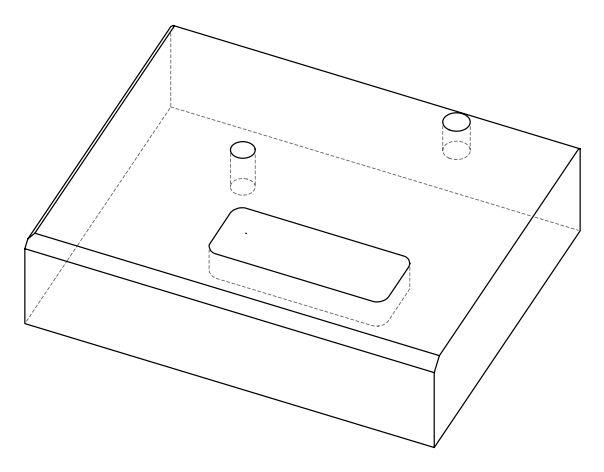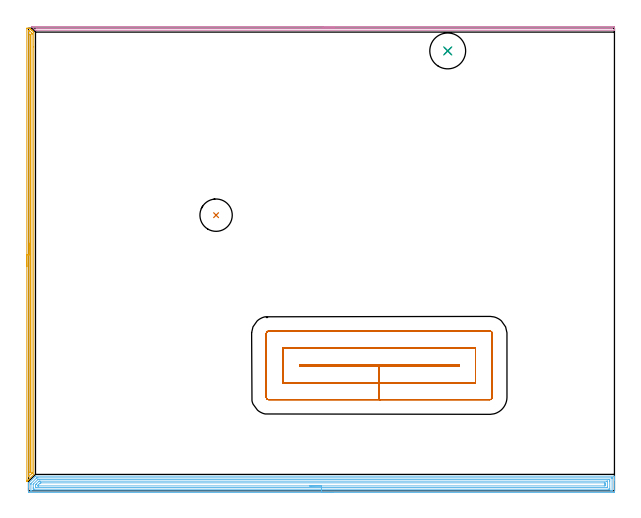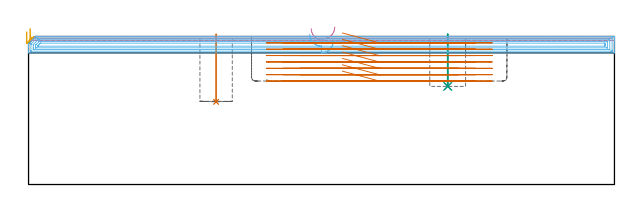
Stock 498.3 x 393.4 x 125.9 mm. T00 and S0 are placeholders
(PLAN: 7 operations, 4 tool changes, 55.7 min)
(1 INDEXABLE_INSERT_DRILL_BLIND_HOLE_FROM_SOLID | STEP1POCKET | NXT0302_026 | 0.23 min | 32794 mm3)
(2 INDEXABLE_INSERT_DRILL_BLIND_HOLE_FROM_SOLID_1 | STEP1POCKET_1 | NXT0302_010 | 0.18 min | 12566 mm3)
(3 DRILL_TO_ENLARGE_BLIND_HOLE | STEP1POCKET_1 | UGT0301_381 | 0.18 min | 18380 mm3)
(4 AREA_MILL | FG_CHAMFER_SURFACE | UGT0205_001 | 8.05 min | 2711 mm3)
(5 AREA_MILL_1 | FG_CHAMFER_SURFACE_1 | UGT0205_001 | 9.3 min | 6747 mm3)
(6 AREA_MILL_2 | FG_CHAMFER_SURFACE_2 | UGT0205_001 | 20.18 min | 48004 mm3)
(7 MILL_RECTANGULAR_POCKET | POCKET_RECTANGULAR_STRAIGHT | NXT0201_007 | Follow Part, ap 6.25, ae 75% | 17.56 min | 677443 mm3)
(TOOL NXT0302_026 | Index. Insert Drill 27.5mm [880-D2750L32-03] | D27.5 PA176 FL83 Z2)
(TOOL NXT0302_010 | Index. Insert Drill 19.5mm [880-D1950L25-05] | D19.5 PA176 FL98 Z2)
(TOOL UGT0301_381 | Twist Drill Flat Bottom 30.5 mm | D30.5 PA180 FL175 Z2)
(TOOL UGT0205_001 | Chamfer Mill 20 x 3 x 45 deg. | D20 FL50 Z2)
(TOOL NXT0201_007 | ENDMILL 25mm [R216.25-25050GCK54P 1620] | D25 R3 FL54 Z5)
(OP 1 INDEXABLE_INSERT_DRILL_BLIND_HOLE_FROM_SOLID)
G17 G21 G94 G90
T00 M6
G54
G17 G0 G90 X159.5 Y234.4 S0 M3
G43 Z135.9 H1
G94 G81 G98 Z70.3 F250. R127.9
G80
M5
M2
(OP 2 INDEXABLE_INSERT_DRILL_BLIND_HOLE_FROM_SOLID_1)
G17 G21 G94 G90
T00 M6
G54
G17 G0 G90 X356.5 Y374.1 S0 M3
G43 Z135.9 H1
G94 G81 G98 Z83.5 F250. R127.9
G80
M5
M2
(OP 3 DRILL_TO_ENLARGE_BLIND_HOLE)
G17 G21 G94 G90
T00 M6
G54
G17 G0 G90 X356.5 Y374.1 S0 M3
G43 Z135.9 H0
G94 G81 G98 Z83.5 F250. R127.9
G80
M5
M2
(OP 4 AREA_MILL)
G17 G21 G94 G90
T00 M6
G54
G17 G0 G90 X240.45 Y394.9 S1061 M3
G43 Z135.9 H0
Z132.6
G94 G1 X240.488 Z131.728 F250.
X240.602 Z130.863
X240.791 Z130.012
X241.053 Z129.18
X241.387 Z128.374
X241.79 Z127.6
X242.258 Z126.864
X242.79 Z126.172
X243.379 Z125.529
X244.022 Z124.94
X244.714 Z124.408
X245.45 Z123.94
X246.224 Z123.537
X247.03 Z123.203
X247.862 Z122.941
X248.713 Z122.752
X249.578 Z122.638
X250.45 Z122.6
X497.671 Y394.899 Z122.601
X498.015 Y394.896
X498.29 Y394.892 Z122.603
X498.3 Y394.56 Z122.934
Y393.168 Z124.328
Y392.813 Z124.681
Y391.876 Z125.624
X498.297 Y391.735 Z125.757
X498.29 Y391.602 Z125.888
X498.118 Y391.6 Z125.9
X6.805 Y391.602 Z125.897
X6.003 Y391.609 Z125.891
X5.935 Y391.611 Z125.889
X5.911 Y391.613 Z125.887
X5.882 Y391.622 Z125.878
X5.878 Y391.625 Z125.875
X5.865 Y391.635 Z125.865
X3.811 Y393.687 Z123.809
X3.676 Y393.823 Z123.675
X3.515 Y393.983 Z123.514
X3.374 Y394.123 Z123.372
X3.229 Y394.27 Z123.228
X3.089 Y394.41 Z123.087
X2.937 Y394.56 Z122.935
X2.782 Y394.717 Z122.78
X2.659 Y394.838 Z122.656
X2.611 Y394.889 Z122.603
X2.701 Y394.896 Z122.6
X2.74 Y394.899 Z122.601
X250.45 Y394.9 Z122.6
Y393.486 Z124.014
X496.089
X496.24 Y393.484 Z124.016
X496.277 Y393.481 Z124.019
X496.289 Y393.479 Z124.021
X496.292 Y393.471 Z124.029
X496.296 Y393.438 Z124.062
X496.298 Y393.281 Z124.219
X496.292 Y393.047 Z124.453
X496.29 Y393.024 Z124.476
X496.244 Y393.021 Z124.479
X496.124 Y393.018 Z124.482
X495.883 Y393.015 Z124.485
X495.677 Y393.014 Z124.486
X7.491 Y393.017 Z124.483
X7.337 Y393.018 Z124.482
X7.071 Y393.021 Z124.479
X6.943 Y393.024 Z124.476
X6.805 Y393.151 Z124.349
X6.518 Y393.439 Z124.061
X6.489 Y393.472 Z124.028
X6.485 Y393.479 Z124.021
X6.498 Y393.481 Z124.019
X6.6 Y393.484 Z124.016
X6.805 Y393.485 Z124.015
X7.011 Y393.486 Z124.014
X250.45
X251.322 Z124.052
X252.186 Z124.166
X253.038 Z124.355
X253.87 Z124.617
X254.676 Z124.951
X255.45 Z125.354
X256.186 Z125.823
X256.878 Z126.354
X257.521 Z126.943
X258.11 Z127.586
X258.641 Z128.278
X259.11 Z129.014
X259.513 Z129.788
X259.847 Z130.594
X260.109 Z131.426
X260.298 Z132.278
X260.412 Z133.143
X260.45 Z134.014
G0 Z135.9
M5
M2
(OP 5 AREA_MILL_1)
G17 G21 G94 G90
T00 M6
G54
G17 G0 G90 X-1.5 Y190.7 S1061 M3
G43 Z135.9 H0
Z130.
G94 G1 Y190.738 Z129.128 F250.
Y190.852 Z128.263
Y191.041 Z127.412
Y191.303 Z126.58
Y191.637 Z125.774
Y192.04 Z125.
Y192.508 Z124.264
Y193.04 Z123.572
Y193.629 Z122.929
Y194.272 Z122.34
Y194.964 Z121.808
Y195.7 Z121.34
Y196.474 Z120.937
Y197.28 Z120.603
Y198.112 Z120.341
Y198.964 Z120.152
Y199.828 Z120.038
Y200.7 Z120.
Y393.059
X-1.496 Y393.395 Z120.001
X-1.495 Y393.398 Z120.002
X-1.169 Y393.4 Z120.327
X-0.632 Z120.864
X-0.296 Z121.199
X0.98 Z122.478
X1.014 Y393.399 Z122.512
X1.092 Y393.397 Z122.589
X1.12 Y393.377 Z122.618
X1.359 Y393.141 Z122.858
X1.886 Y392.616 Z123.381
X2.046 Y392.456 Z123.543
X2.166 Y392.335 Z123.664
X2.323 Y392.179 Z123.818
X2.472 Y392.029 Z123.97
X2.613 Y391.888 Z124.111
X2.759 Y391.743 Z124.255
X2.899 Y391.602 Z124.396
X3.06 Y391.441 Z124.558
X3.196 Y391.306 Z124.692
X3.325 Y391.176 Z124.823
X4.069 Y390.433 Z125.565
X4.399 Y390.101 Z125.899
X4.4 Y377.482 Z125.9
Y13.979
X4.395 Y13.905 Z125.89
X4.364 Y13.866 Z125.86
X4.172 Y13.672 Z125.672
X-0.296 Y9.202 Z121.2
X-0.433 Y9.065 Z121.064
X-0.591 Y8.908 Z120.907
X-0.732 Y8.766 Z120.763
X-0.88 Y8.619 Z120.618
X-1.018 Y8.481 Z120.48
X-1.169 Y8.329 Z120.326
X-1.327 Y8.172 Z120.171
X-1.493 Y8.006 Z120.005
X-1.498 Y8.003 Z119.999
X-1.5 Y8.172 Z120.
Y200.7
X-0.086 Z121.414
X-0.085 Y390.994 Z121.415
X-0.083 Y391.334 Z121.417
X-0.081 Y391.375 Z121.419
X-0.08 Y391.388 Z121.42
X-0.056 Y391.391 Z121.444
X0.049 Y391.396 Z121.549
X0.182 Y391.399 Z121.682
X0.577 Y391.392 Z122.077
X0.632 Y391.39 Z122.132
X0.691 Y391.347 Z122.191
X0.811 Y391.232 Z122.311
X1.055 Y390.994 Z122.555
X2.842 Y389.208 Z124.342
X2.918 Y389.128 Z124.418
X2.962 Y389.077 Z124.462
X2.979 Y389.054 Z124.479
X2.981 Y389.037 Z124.481
X2.984 Y388.868 Z124.484
X2.986 Y388.529 Z124.486
Y388.314
X2.985 Y15.766 Z124.485
X2.982 Y15.092 Z124.482
X2.979 Y14.981 Z124.479
X2.972 Y14.934 Z124.472
X2.918 Y14.873 Z124.418
X2.619 Y14.57 Z124.119
X2.323 Y14.272 Z123.823
X0.242 Y12.192 Z121.742
X0.033 Y11.988 Z121.533
X-0.035 Y11.926 Z121.465
X-0.079 Y11.889 Z121.421
X-0.082 Y11.973 Z121.418
X-0.084 Y12.192 Z121.416
X-0.086 Y12.585 Z121.414
Y12.871
Y200.7
X1.328 Z122.828
Y387.67
X1.329 Y387.919 Z122.829
X1.332 Y388.085 Z122.832
X1.335 Y388.216 Z122.835
X1.339 Y388.252 Z122.839
X1.346 Y388.246 Z122.846
X1.45 Y388.148 Z122.95
X1.537 Y388.057 Z123.037
X1.556 Y388.033 Z123.056
X1.564 Y388.017 Z123.064
X1.567 Y387.96 Z123.067
X1.57 Y387.794 Z123.07
X1.571 Y387.545 Z123.071
X1.572 Y387.421 Z123.072
X1.571 Y16.535 Z123.071
X1.565 Y16. Z123.065
X1.533 Y15.944 Z123.033
X1.45 Y15.852 Z122.95
X1.408 Y15.809 Z122.908
X1.365 Y15.766 Z122.865
X1.348 Y15.758 Z122.848
X1.334 Y15.753 Z122.834
X1.332 Y15.766 Z122.832
X1.33 Y15.789 Z122.83
X1.329 Y15.89 Z122.829
X1.328 Y200.7 Z122.828
Y201.572 Z122.866
Y202.436 Z122.98
Y203.288 Z123.169
Y204.12 Z123.431
Y204.926 Z123.765
Y205.7 Z124.168
Y206.436 Z124.637
Y207.128 Z125.168
Y207.771 Z125.757
Y208.36 Z126.401
Y208.892 Z127.093
Y209.36 Z127.828
Y209.763 Z128.602
Y210.097 Z129.408
Y210.359 Z130.24
Y210.548 Z131.092
Y210.662 Z131.957
Y210.7 Z132.828
G0 Z135.9
M5
M2
(OP 6 AREA_MILL_2)
G17 G21 G94 G90
T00 M6
G54
G17 G0 G90 X259.15 Y-1.5 S1061 M3
G43 Z135.9 H0
Z122.
G94 G1 X259.112 Z121.128 F250.
X258.998 Z120.264
X258.809 Z119.412
X258.547 Z118.58
X258.213 Z117.774
X257.81 Z117.
X257.342 Z116.264
X256.81 Z115.572
X256.221 Z114.929
X255.578 Z114.34
X254.886 Z113.808
X254.15 Z113.34
X253.376 Z112.937
X252.57 Z112.603
X251.738 Z112.341
X250.886 Z112.152
X250.022 Z112.038
X249.15 Z112.
X0.627
X0.113 Y-1.494 Z112.003
X0.01 Y-1.492 Z112.006
X0. Y-1.384 Z112.114
Y3.259 Z116.754
Y4.66 Z118.156
Y5.012 Z118.507
Y5.716 Z119.216
Y6.326 Z119.826
X0.001 Y6.414 Z119.913
X0.01 Y6.5 Z119.995
X0.092 Y6.593 Z120.091
X5.544 Y12.044 Z125.543
X5.848 Y12.347 Z125.843
X5.905 Y12.396 Z125.89
X5.99 Y12.4 Z125.9
X498.12
X498.29 Y12.398 Z125.889
X498.297 Y12.25 Z125.743
X498.3 Y12.096 Z125.595
Y11.85 Z125.35
Y11.145 Z124.64
Y9.917 Z123.414
Y9.393 Z122.887
Y8.779 Z122.274
Y-1.122 Z112.376
X498.296 Y-1.387 Z112.11
X498.29 Y-1.492 Z112.006
X498.182 Y-1.499 Z111.999
X497.673 Y-1.5 Z112.
X249.15
Y-0.086 Z113.414
X2.415 Y-0.085 Z113.415
X2.25 Y-0.084 Z113.416
X2.058 Y-0.08 Z113.42
X2.016 Y-0.079 Z113.421
X2.01 Y-0.054 Z113.446
X2.006 Y-0.021 Z113.479
X2.001 Y0.16 Z113.66
X2. Y5.418 Z118.918
X2.004 Y5.888 Z119.388
X2.007 Y5.989 Z119.489
X2.01 Y6.039 Z119.539
X2.036 Y6.074 Z119.574
X2.127 Y6.17 Z119.67
X2.415 Y6.464 Z119.964
X6.549 Y10.598 Z124.098
X6.884 Y10.93 Z124.43
X6.933 Y10.972 Z124.472
X6.968 Y10.979 Z124.479
X7.052 Y10.981 Z124.481
X7.778 Y10.985 Z124.485
X7.941 Y10.986 Z124.486
X495.885 Y10.985 Z124.485
X496.05 Y10.984 Z124.484
X496.242 Y10.98 Z124.48
X496.283 Y10.979 Z124.479
X496.29 Y10.954 Z124.454
X496.294 Y10.921 Z124.421
X496.299 Y10.74 Z124.24
Y0.225 Z113.725
X496.297 Y0.089 Z113.589
X496.292 Y-0.019 Z113.481
X496.287 Y-0.079 Z113.421
X496.25 Y-0.08 Z113.42
X495.885 Y-0.084 Z113.416
X495.722 Y-0.085 Z113.415
X494.991 Y-0.086 Z113.414
X249.15
Y1.328 Z114.828
X5.097 Y1.329 Z114.829
X4.383 Y1.33 Z114.83
X4.203 Y1.332 Z114.832
X4.03 Y1.335 Z114.835
X4.01 Y1.507 Z115.007
X4.004 Y1.702 Z115.202
X4. Y2.383 Z115.883
Y2.582 Z116.082
X4.001 Y5.21 Z118.71
X4.005 Y5.409 Z118.909
X4.01 Y5.541 Z119.041
X4.021 Y5.61 Z119.11
X4.048 Y5.64 Z119.14
X4.203 Y5.803 Z119.303
X7.792 Y9.393 Z122.893
X7.97 Y9.559 Z123.059
X8.308 Y9.567 Z123.067
X8.492 Y9.57 Z123.07
X8.672 Y9.571 Z123.071
X9.384 Y9.572 Z123.072
X493.203 Y9.571 Z123.071
X493.917 Y9.57 Z123.07
X494.097 Y9.568 Z123.068
X494.27 Y9.565 Z123.065
X494.29 Y9.393 Z122.893
X494.296 Y9.198 Z122.698
X494.3 Y8.517 Z122.017
Y8.318 Z121.818
X494.299 Y1.507 Z115.007
X494.297 Y1.408 Z114.908
X494.294 Y1.359 Z114.859
X494.291 Y1.338 Z114.838
X494.273 Y1.334 Z114.834
X494.097 Y1.332 Z114.832
X493.385 Y1.329 Z114.829
X493.203 Y1.328 Z114.828
X249.15
Y2.743 Z116.243
X6.518
X6.148 Y2.744 Z116.244
X6.086 Y2.746 Z116.246
X6.022 Y2.749 Z116.249
X6.01 Y2.753 Z116.253
X6.007 Y2.775 Z116.275
X6.004 Y2.828 Z116.328
X6. Y3.25 Z116.75
X6.001 Y5.012 Z118.512
X6.01 Y5.119 Z118.619
X6.029 Y5.168 Z118.668
X6.068 Y5.211 Z118.711
X6.199 Y5.348 Z118.848
X6.368 Y5.518 Z119.018
X6.737 Y5.888 Z119.388
X8.672 Y7.824 Z121.324
X8.909 Y8.057 Z121.557
X8.978 Y8.121 Z121.621
X9.005 Y8.144 Z121.644
X9.045 Y8.151 Z121.651
X9.566 Y8.155 Z121.655
X9.934 Y8.157 Z121.657
X491.782
X492.152 Y8.156 Z121.656
X492.214 Y8.154 Z121.654
X492.278 Y8.15 Z121.65
X492.29 Y8.147 Z121.647
X492.293 Y8.125 Z121.625
X492.296 Y8.072 Z121.572
X492.3 Y7.65 Z121.15
Y3.269 Z116.769
X492.296 Y2.826 Z116.326
X492.293 Y2.772 Z116.272
X492.291 Y2.751 Z116.251
X492.258 Y2.749 Z116.249
X492.118 Y2.745 Z116.245
X491.942 Y2.743 Z116.243
X249.15
Y4.157 Z117.657
X8.651
X8.234 Y4.16 Z117.66
X8.026 Y4.163 Z117.663
X8.01 Y4.164 Z117.664
X8.006 Y4.179 Z117.679
X8.003 Y4.212 Z117.712
X8.001 Y4.259 Z117.759
X8.006 Y4.527 Z118.027
X8.01 Y4.66 Z118.16
X8.024 Y4.714 Z118.214
X8.052 Y4.744 Z118.244
X8.312 Y5.012 Z118.512
X9.374 Y6.076 Z119.576
X9.566 Y6.268 Z119.768
X9.82 Y6.516 Z120.016
X10.035 Y6.725 Z120.225
X10.46 Y6.742 Z120.242
X10.483 Y6.743 Z120.243
X489.649
X490.068 Y6.739 Z120.239
X490.269 Y6.736 Z120.236
X490.29 Y6.626 Z120.126
X490.298 Y6.107 Z119.607
X490.299 Y5.888 Z119.388
X490.3 Y5.229 Z118.729
X490.298 Y5.012 Z118.512
X490.291 Y4.362 Z117.862
X490.272 Y4.164 Z117.664
X489.606 Y4.157 Z117.657
X249.15
X248.278 Z117.695
X247.414 Z117.809
X246.562 Z117.998
X245.73 Z118.26
X244.924 Z118.594
X244.15 Z118.997
X243.414 Z119.465
X242.722 Z119.996
X242.079 Z120.586
X241.49 Z121.229
X240.958 Z121.921
X240.49 Z122.657
X240.087 Z123.431
X239.753 Z124.237
X239.491 Z125.069
X239.302 Z125.92
X239.188 Z126.785
X239.15 Z127.657
G0 Z135.9
M5
M2
(OP 7 MILL_RECTANGULAR_POCKET)
G17 G21 G94 G90
T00 M6
G54
G17 G0 G90 X266.898 Y106. S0 M3
G43 Z135.9 H1
Z128.9
G94 G1 X298.3 Z120.486 F250.
X365.9 F500.
Y107.3
X230.7
Y106.
X298.3
Y91.75
X380.15
Y121.55
X216.45
Y91.75
X298.3
Y77.5
X392.3
G3 X394.4 Y79.6 R2.1
G1 Y133.7
G3 X392.3 Y135.8 R2.1
G1 X204.3
G3 X202.2 Y133.7 R2.1
G1 Y79.6
G3 X204.3 Y77.5 R2.1
G1 X298.3
X299.3
G0 X266.898 Y106. Z123.486
G1 X298.3 Z115.071 F250.
X365.9 F500.
Y107.3
X230.7
Y106.
X298.3
Y91.75
X380.15
Y121.55
X216.45
Y91.75
X298.3
Y77.5
X392.3
G3 X394.4 Y79.6 R2.1
G1 Y133.7
G3 X392.3 Y135.8 R2.1
G1 X204.3
G3 X202.2 Y133.7 R2.1
G1 Y79.6
G3 X204.3 Y77.5 R2.1
G1 X298.3
X299.3
G0 X266.898 Y106. Z118.071
G1 X298.3 Z109.657 F250.
X365.9 F500.
Y107.3
X230.7
Y106.
X298.3
Y91.75
X380.15
Y121.55
X216.45
Y91.75
X298.3
Y77.5
X392.3
G3 X394.4 Y79.6 R2.1
G1 Y133.7
G3 X392.3 Y135.8 R2.1
G1 X204.3
G3 X202.2 Y133.7 R2.1
G1 Y79.6
G3 X204.3 Y77.5 R2.1
G1 X298.3
X299.3
G0 X266.898 Y106. Z112.657
G1 X298.3 Z104.243 F250.
X365.9 F500.
Y107.3
X230.7
Y106.
X298.3
Y91.75
X380.15
Y121.55
X216.45
Y91.75
X298.3
Y77.5
X392.3
G3 X394.4 Y79.6 R2.1
G1 Y133.7
G3 X392.3 Y135.8 R2.1
G1 X204.3
G3 X202.2 Y133.7 R2.1
G1 Y79.6
G3 X204.3 Y77.5 R2.1
G1 X298.3
X299.3
G0 X266.898 Y106. Z107.243
G1 X298.3 Z98.829 F250.
X365.9 F500.
Y107.3
X230.7
Y106.
X298.3
Y91.75
X380.15
Y121.55
X216.45
Y91.75
X298.3
Y77.5
X392.3
G3 X394.4 Y79.6 R2.1
G1 Y133.7
G3 X392.3 Y135.8 R2.1
G1 X204.3
G3 X202.2 Y133.7 R2.1
G1 Y79.6
G3 X204.3 Y77.5 R2.1
G1 X298.3
X299.3
G0 X266.898 Y106. Z101.829
G1 X298.3 Z93.414 F250.
X365.9 F500.
Y107.3
X230.7
Y106.
X298.3
Y91.75
X380.15
Y121.55
X216.45
Y91.75
X298.3
Y77.5
X392.3
G3 X394.4 Y79.6 R2.1
G1 Y133.7
G3 X392.3 Y135.8 R2.1
G1 X204.3
G3 X202.2 Y133.7 R2.1
G1 Y79.6
G3 X204.3 Y77.5 R2.1
G1 X298.3
X299.3
G0 X266.898 Y106. Z96.414
G1 X298.3 Z88. F250.
X365.9 F500.
Y107.3
X230.7
Y106.
X298.3
Y91.75
X380.15
Y121.55
X216.45
Y91.75
X298.3
Y77.5
X392.3
G3 X394.4 Y79.6 R2.1
G1 Y133.7
G3 X392.3 Y135.8 R2.1
G1 X204.3
G3 X202.2 Y133.7 R2.1
G1 Y79.6
G3 X204.3 Y77.5 R2.1
G1 X298.3
X299.3
G0 Z135.9
M5
M2
